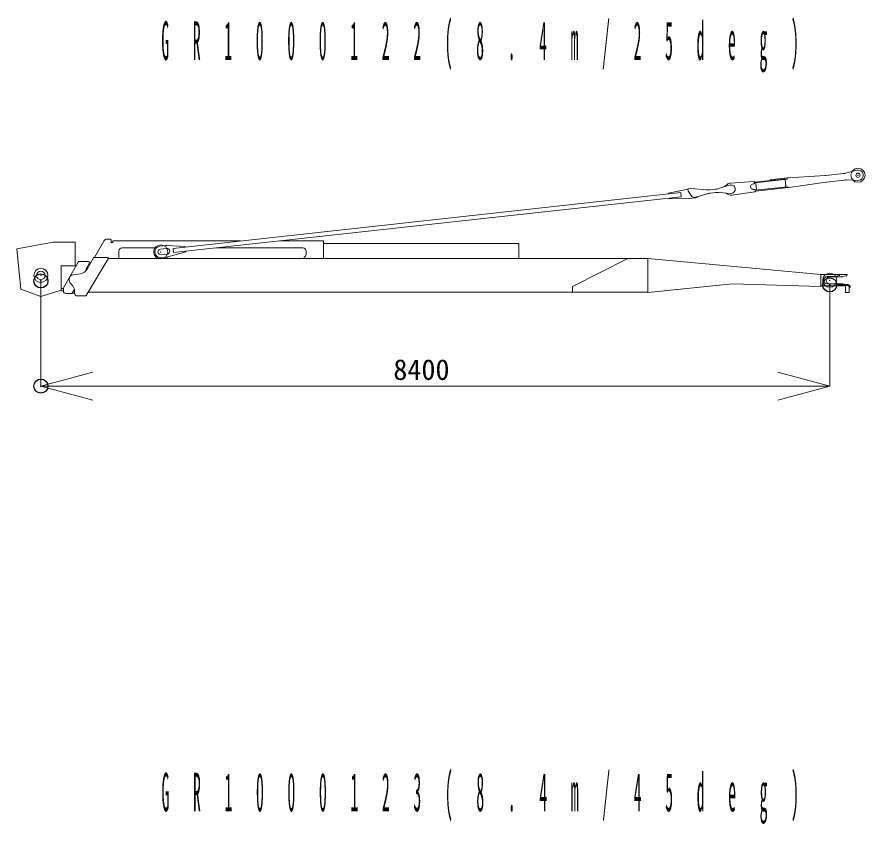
# Model space of a CAD drawing. Units: millimetres, scale not verified. Extents: x -45300 to 56953, y -84282 to 97824.
# Drawn here: x 32438 to 41468, y 30023 to 38616 of the extents above; entities that cross this region are included whole.
import ezdxf
from ezdxf.enums import TextEntityAlignment as Align

# ---------------------------------------------------------------- set-up
doc = ezdxf.new("R2010")
doc.units = ezdxf.units.MM
doc.header["$LTSCALE"] = 300
doc.header["$PDMODE"] = 32
doc.header["$PDSIZE"] = 150
doc.layers.add('0-0_0', color=7, linetype='Continuous', lineweight=18)
doc.layers.add('0-1_DEFPOINTS', color=7, linetype='Continuous')
doc.styles.add('ＭＳ ゴシック', font='')
doc.styles.get('ＭＳ ゴシック').set_extended_font_data('MS Gothic')

# ---------------------------------------------------------------- blocks, each defined once
blk = doc.blocks.new('_OPEN30')
at = {"layer": '0-0_0'}
blk.add_line((0, 0), (-1, 0), dxfattribs=at)
blk.add_lwpolyline([(-1, 0.2679), (0, 0), (-1, -0.2679)], dxfattribs=at)
blk = doc.blocks.new('D25')
at = {"layer": '0-0_0'}
for p, q in [((35901.2, -9234.8), (35901.2, -10355.5)), ((44301.2, -9276.5), (44301.2, -10355.5)), ((44301.2, -10354.5), (35901.2, -10354.5))]:
    blk.add_line(p, q, dxfattribs=at)
at = {"layer": '0-1_DEFPOINTS'}
for p in [(35901.2, -9234.3), (44301.2, -9276), (35901.2, -10354.5)]:
    blk.add_point(p, dxfattribs=at)
at = {"layer": '0-0_0', "xscale": 554, "yscale": 554, "rotation": 180}
blk.add_blockref('_OPEN30', (35901.2, -10354.5), dxfattribs=at)
at = {"layer": '0-0_0', "xscale": 554, "yscale": 554}
blk.add_blockref('_OPEN30', (44301.2, -10354.5), dxfattribs=at)
at = {"layer": '0-0_0', "style": 'ＭＳ ゴシック'}
blk.add_text('8400', height=219.9, dxfattribs=at).set_placement((39654.2, -10354), align=Align.BOTTOM_LEFT)

msp = doc.modelspace()

# ---------------------------------------------------------------- linework, layer by layer
at = {"layer": '0-0_0'}
for p, q in [((41050, 36928), (41239.4, 36948.8)), ((41260.9, 36952.7), (41379.4, 36983.7)), ((40284, 36864.3), (40034.3, 36846.5)), ((40289.4, 36859.9), (40291, 36844.6)), ((40289.8, 36855.5), (40637.7, 36893.7)), ((40290.5, 36849.5), (40638.4, 36887.8)), ((40306.8, 36845.7), (40314.3, 36777.3)), ((40457.9, 36882), (40642.1, 36902.3)), ((40457.9, 36882), (40458.8, 36874.1)), ((40617, 36885.4), (40624.4, 36817.8)), ((40638.4, 36887.8), (40637.7, 36893.7)), ((41042.9, 36927.4), (40651.6, 36903.1)), ((40661.9, 36799.9), (41051.4, 36857.6)), ((41056.9, 36858.3), (41247, 36879.2)), ((41268.9, 36880), (41391.2, 36875.5)), ((39377.1, 36739.1), (39581.3, 36781.4)), ((39589.6, 36756.1), (39615.8, 36715.1)), ((39780.9, 36774.9), (39612.9, 36790.2)), ((39872.3, 36780.9), (39820.9, 36775.3)), ((40036.5, 36826.7), (39907.8, 36788.1)), ((39966.9, 36805.8), (40001, 36832.9)), ((40296.1, 36754.2), (40048.5, 36717.3)), ((40286.6, 36839), (40276.7, 36838)), ((40283.2, 36778.3), (40293.2, 36779.4)), ((40298.7, 36775), (40300.4, 36759.7)), ((40299.2, 36770), (40647.1, 36808.2)), ((40300.3, 36760.1), (40654.4, 36799)), ((40614.9, 36804.7), (40624.4, 36817.8)), ((40648.2, 36798.3), (40647.1, 36808.2)), ((34101.7, 36152), (39507.1, 36746)), ((34106.6, 36107), (39512.1, 36701)), ((39377.9, 36731.8), (39377.1, 36739.1)), ((39383.6, 36679.5), (39382.8, 36686.8)), ((39592.2, 36682.5), (39383.6, 36679.5)), ((39512.1, 36701), (39507.1, 36746)), ((39659.2, 36689.6), (39596.9, 36682.8)), ((39666.8, 36696.3), (39786.9, 36732.9)), ((39823.3, 36740.4), (39876.1, 36746.2)), ((39912.3, 36746.8), (40046.3, 36737.2)), ((33056.7, 36218), (33056.7, 35967)), ((33402.7, 36250.8), (33432.8, 36250.8)), ((34818.2, 36230.8), (33457.7, 36230.8)), ((33457.7, 36230.8), (33457.7, 36214.8)), ((35702.7, 36230.8), (35232.9, 36230.8)), ((35702.7, 36230.8), (35702.7, 36045.8)), ((32479, 35716), (32438.4, 36147.2)), ((33522.7, 36045.8), (33522.7, 36121.8)), ((33557.7, 36156.8), (33923.7, 36156.8)), ((34022.9, 36183.5), (33963.1, 36176.9)), ((34031.2, 36152.2), (33966.6, 36145.1)), ((34230.1, 36173.5), (34032.6, 36183.7)), ((34106.6, 36107), (34101.7, 36152)), ((34230.9, 36166.2), (34230.1, 36173.5)), ((34236.6, 36113.9), (34235.8, 36121.2)), ((34559.5, 36156.8), (35482.7, 36156.8)), ((35517.7, 36121.8), (35517.7, 36097.5)), ((37781.7, 36045.8), (37781.7, 36205.3)), ((33408.7, 36040.6), (33175.6, 35650.6)), ((33254.9, 36050.7), (33186.9, 35931.3)), ((33400.1, 36055.8), (33263.5, 36055.8)), ((33410.1, 36045.8), (39156.7, 36045.8)), ((33973.3, 36084.4), (34037.9, 36091.5)), ((33976.8, 36052.6), (34036.6, 36059.2)), ((34046, 36061), (34236.6, 36113.9)), ((35503.1, 36062.1), (35497.7, 36056.8)), ((35497.7, 36045.8), (35497.7, 36056.8)), ((38351.9, 35744.9), (38942, 36045.8)), ((39156.7, 36045.8), (39156.7, 35680.8)), ((40997.7, 35872.8), (39156.7, 36045.3)), ((32907.7, 35967), (33067.5, 35967)), ((32907.7, 35967), (32907.7, 35700.2)), ((32932.7, 35731.2), (33090, 36006.3)), ((33098.5, 36011.2), (33200.6, 36011.2)), ((33209.3, 35996.3), (33179.2, 35942.6)), ((33210.6, 36001.2), (33226.6, 36001.2)), ((33114.5, 35881.8), (33035.5, 35870.2)), ((33172.7, 35918.1), (33172.7, 35912.2)), ((40997.7, 35869.8), (41001.7, 35873.8)), ((40997.7, 35751.3), (40997.7, 35872.8)), ((41193.7, 35873.8), (41001.7, 35873.8)), ((41140.2, 35850.8), (41065.7, 35850.8)), ((41130.3, 35850.5), (41092.7, 35850.5)), ((41224.3, 35850.5), (41130.3, 35850.5)), ((41194.7, 35864), (41145.2, 35851.4)), ((41246.7, 35873.8), (41193.8, 35873.8)), ((41197.7, 35867.9), (41197.7, 35869.8)), ((41246.7, 35855.4), (41229.1, 35851)), ((41276.7, 35873.8), (41246.7, 35873.8)), ((41246.7, 35855.4), (41270.6, 35861.3)), ((41276.7, 35869), (41276.7, 35873.8)), ((33032, 35752.7), (33003.1, 35790.3)), ((40056.4, 35772.7), (39156.7, 35680.8)), ((40993.8, 35747.4), (40057.1, 35772.7)), ((41065.7, 35774.8), (41140.2, 35774.8)), ((41130.3, 35775.1), (41092.7, 35775.1)), ((41224.3, 35775.1), (41130.4, 35775.1)), ((41194.7, 35761.5), (41145.2, 35774.1)), ((41178.1, 35765.8), (41284.4, 35765.8)), ((41246.7, 35770.1), (41229.1, 35774.5)), ((41246.7, 35770.1), (41264.5, 35765.8)), ((41295.7, 35761.1), (41308.9, 35747.9)), ((32692.6, 35639.7), (32479, 35716)), ((32907.7, 35706.3), (32692.6, 35639.7)), ((32907.7, 35725.2), (32932.7, 35725.2)), ((32932.7, 35700.2), (32907.7, 35700.2)), ((32932.7, 35701.2), (32932.7, 35731.2)), ((33016.9, 35671.2), (32962.7, 35671.2)), ((33016.9, 35671.2), (33016.9, 35671.2)), ((33023.3, 35673.5), (33052.8, 35673.5)), ((33049.3, 35717.7), (33025.4, 35675.9)), ((33052.7, 35691.9), (33052.7, 35691.7)), ((33052.7, 35675.8), (33052.7, 35691.7)), ((33196.3, 35685.3), (39156.7, 35685.3)), ((38351.9, 35685.3), (38351.9, 35744.9)), ((40997.7, 35751.3), (40993.8, 35747.4)), ((40997.7, 35755.8), (41001.7, 35751.8)), ((41001.7, 35751.8), (41259.7, 35751.8)), ((41197.7, 35757.8), (41284.4, 35757.8)), ((41197.7, 35755.8), (41197.7, 35757.6)), ((41259.7, 35682.8), (41259.7, 35757.8)), ((41259.7, 35682.8), (41297.7, 35682.8)), ((41290.1, 35755.4), (41303.3, 35742.2)), ((41297.7, 35747.8), (41297.7, 35682.8)), ((41303.3, 35742.2), (41308.9, 35736.5)), ((41308.9, 35747.9), (41314.6, 35742.2)), ((41308.9, 35736.5), (41314.6, 35742.2)), ((33082.7, 35645.8), (33167.1, 35645.8))]:
    msp.add_line(p, q, dxfattribs=at)
for points in [[(39612.9, 36790.2), (39583.1, 36786.9), (39585.1, 36769)], [(32438.4, 36147.2), (32822.4, 36218), (33056.7, 36218)], [(33262.7, 36055.7), (33262.7, 36055.8), (33364.1, 36228.8)], [(33442.7, 36240.8), (33442.7, 36214.8), (33457.7, 36214.8)], [(35702.7, 36205.3), (37765.7, 36205.3), (37781.7, 36205.3)]]:
    msp.add_lwpolyline(points, dxfattribs=at)
for centre, radius in [((41393.3, 36930.5), 22.5), ((32692.7, 35864), 45)]:
    msp.add_circle(centre, radius, dxfattribs=at)
for centre, radius, start, end in [((41223, 37097.9), 150, 276.27082, 284.63811), ((41393.3, 36930.5), 55, 267.90353, 104.63811), ((40041.4, 36781.9), 65, 96.27081, 128.37121), ((40284.4, 36859.3), 5, 6.27082, 94.06822), ((40286.1, 36844), 5, 276.27082, 6.27082), ((40663.9, 36703.5), 200, 93.55132, 96.27081), ((41033.6, 37077.1), 150, 273.55131, 276.27082), ((41073.3, 36709.2), 150, 96.27081, 98.4184), ((41263.4, 36730.1), 150, 87.90353, 96.27081), ((39591.5, 36732.5), 50, 98.99402, 101.71115), ((39614.9, 36772.3), 30, 186.27082, 212.54971), ((39799, 36974.1), 200, 264.81207, 276.27082), ((39850.5, 36979.7), 200, 276.27082, 286.65968), ((40041.4, 36781.9), 45, 276.27082, 96.27082), ((40280, 36808.1), 30, 96.27081, 276.27082), ((40293.7, 36774.4), 5, 6.27082, 96.27081), ((40295.4, 36759.1), 5, 278.47342, 6.27082), ((40632.6, 36997.8), 200, 276.27082, 278.4184), ((39591.5, 36732.5), 50, 270.83049, 276.27082), ((39653.7, 36739.3), 45, 212.54971, 286.95265), ((39653.7, 36739.3), 50, 276.27082, 312.79459), ((39845.2, 36541.6), 200, 96.27082, 106.95265), ((39898, 36547.4), 200, 85.88196, 96.27082), ((40041.4, 36781.9), 65, 218.80053, 276.27082), ((33402.7, 36205.8), 45, 90.00001, 149.64384), ((33432.7, 36240.8), 10, 0.00001, 90.00001), ((33557.7, 36121.8), 35, 90.00001, 180.00001), ((33969.9, 36114.8), 62.5, 96.27082, 276.27082), ((33969.9, 36114.8), 30.5, 96.27082, 276.27082), ((34029.5, 36123.8), 60, 87.04093, 96.27082), ((34034.5, 36121.9), 30.5, 276.27082, 96.27082), ((35482.7, 36121.8), 35, 0.00001, 90.00001), ((33263.5, 36045.8), 10, 90.00001, 150.3409), ((33400.1, 36045.8), 10, 329.13912, 90.00001), ((34030, 36118.8), 60, 276.27082, 285.50071), ((35467.7, 36097.5), 50, 315.00001, 0.00001), ((33098.5, 36001.2), 10, 90.00001, 150.25513), ((33222.7, 35918.1), 50, 150.64225, 180.00001), ((33200.6, 36001.2), 10, 330.64225, 90.00001), ((33042.7, 35820.8), 50, 98.35968, 217.57122), ((33100, 35980.8), 100, 278.35968, 330.3409), ((41065.7, 35812.8), 38, 90.00001, 270.00001), ((41092.7, 35812.8), 37.7, 90.00001, 270.00001), ((41130.3, 35870.5), 20, 270.00001, 279.93906), ((41140.2, 35870.8), 20, 270.00001, 284.2811), ((41193.7, 35869.8), 4, 0.00001, 90.00001), ((41193.7, 35867.9), 4, 284.2811, 0.00001), ((41224.3, 35870.5), 20, 270.00001, 283.82035), ((41268.7, 35869), 8, 283.82035, 0.00001), ((40056.9, 35767.7), 5, 88.44774, 95.83664), ((41130.3, 35755.1), 20, 80.06633, 90.00001), ((41140.2, 35754.8), 20, 75.71891, 90.00001), ((41193.7, 35757.6), 4, 0.00001, 75.71891), ((41224.3, 35755.1), 20, 76.17967, 90.00001), ((41284.4, 35749.8), 16, 45.00001, 90.00001), ((32962.7, 35701.2), 30, 180.00001, 270.00001), ((33016.9, 35681.2), 10, 270.00001, 330.25513), ((32952.7, 35691.7), 100, 0.00001, 37.57122), ((33082.7, 35675.8), 30, 180.00001, 270.00001), ((41193.7, 35755.8), 4, 270.00001, 0.00001), ((41284.4, 35749.8), 8, 45.00001, 90.00001), ((33167.1, 35655.8), 10, 270.00001, 329.11015)]:
    msp.add_arc(centre, radius, start, end, dxfattribs=at)
for p in [(41393.3, 36930.5), (33969.9, 36114.8), (32692.7, 35864), (41092.7, 35812.8)]:
    msp.add_point(p, dxfattribs=at)

# ---------------------------------------------------------------- block references
msp.add_blockref('D25', (-3208.5, 45039.7), dxfattribs=at)

# ---------------------------------------------------------------- texts
at = {"layer": '0-0_0', "char_height": 410.6, "attachment_point": 7, "style": 'ＭＳ ゴシック'}
for s, insert in [('\\T4;\\W0.3;GR1000122(8.4m/25deg)', (33975.9, 38023.4)), ('\\T4;\\W0.3;GR1000123(8.4m/45deg)', (33977.6, 30023.4))]:
    msp.add_mtext(s, dxfattribs=dict(at, insert=insert))

doc.saveas('drawing.dxf')
